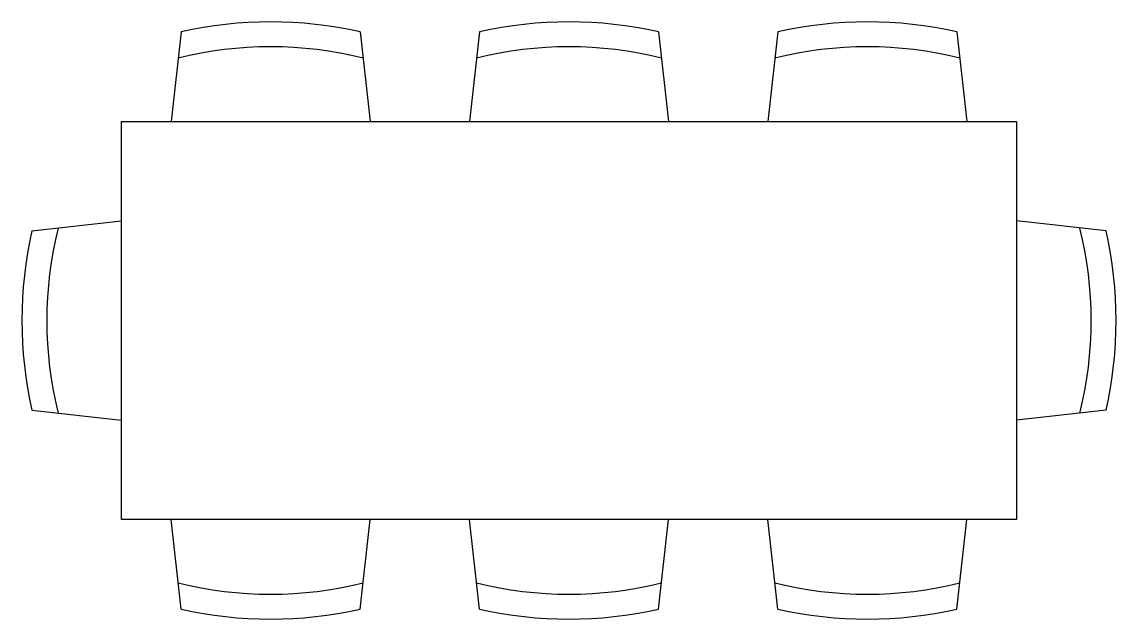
# Model space of a CAD drawing. Extents: x 583 to 803, y 344 to 464.
import ezdxf

# ---------------------------------------------------------------- set-up
doc = ezdxf.new("R2010")
doc.units = 0
doc.header["$LTSCALE"] = 70
doc.header["$MEASUREMENT"] = 0
doc.layers.get('0').update_dxf_attribs({"linetype": 'CONTINUOUS'})

msp = doc.modelspace()

# ---------------------------------------------------------------- linework, layer by layer
at = {"linetype": 'Continuous'}
for p, q in [((615.01, 461.87), (613.01, 443.87)), ((651.01, 461.87), (653.01, 443.87)), ((675.01, 461.87), (673.01, 443.87)), ((711.01, 461.87), (713.01, 443.87)), ((735.01, 461.87), (733.01, 443.87)), ((771.01, 461.87), (773.01, 443.87)), ((585.01, 421.87), (603.01, 423.87)), ((801.01, 421.87), (783.01, 423.87)), ((585.01, 385.87), (603.01, 383.87)), ((801.01, 385.87), (783.01, 383.87)), ((615.01, 345.87), (613.01, 363.87)), ((651.01, 345.87), (653.01, 363.87)), ((675.01, 345.87), (673.01, 363.87)), ((711.01, 345.87), (713.01, 363.87)), ((735.01, 345.87), (733.01, 363.87)), ((771.01, 345.87), (773.01, 363.87))]:
    msp.add_line(p, q, dxfattribs=at)
for p, q in [((603.01, 443.87), (783.01, 443.87)), ((603.01, 363.87), (603.01, 443.87)), ((783.01, 443.87), (783.01, 363.87)), ((783.01, 363.87), (603.01, 363.87))]:
    msp.add_line(p, q)
for centre, radius, start, end in [((633.01, 381.87), 82, 77.3196, 102.6804), ((693.01, 381.87), 82, 77.3196, 102.6804), ((753.01, 381.87), 82, 77.3196, 102.6804), ((633.01, 381.87), 77, 76.032, 103.968), ((693.01, 381.87), 77, 76.032, 103.968), ((753.01, 381.87), 77, 76.032, 103.968), ((665.01, 403.87), 77, 166.032, 193.968), ((721.01, 403.87), 77, 346.032, 13.968), ((665.01, 403.87), 82, 167.3196, 192.6804), ((721.01, 403.87), 82, 347.3196, 12.6804), ((633.01, 425.87), 77, 256.032, 283.968), ((693.01, 425.87), 77, 256.032, 283.968), ((753.01, 425.87), 77, 256.032, 283.968), ((633.01, 425.87), 82, 257.3196, 282.6804), ((693.01, 425.87), 82, 257.3196, 282.6804), ((753.01, 425.87), 82, 257.3196, 282.6804)]:
    msp.add_arc(centre, radius, start, end, dxfattribs=at)

doc.saveas('drawing.dxf')
